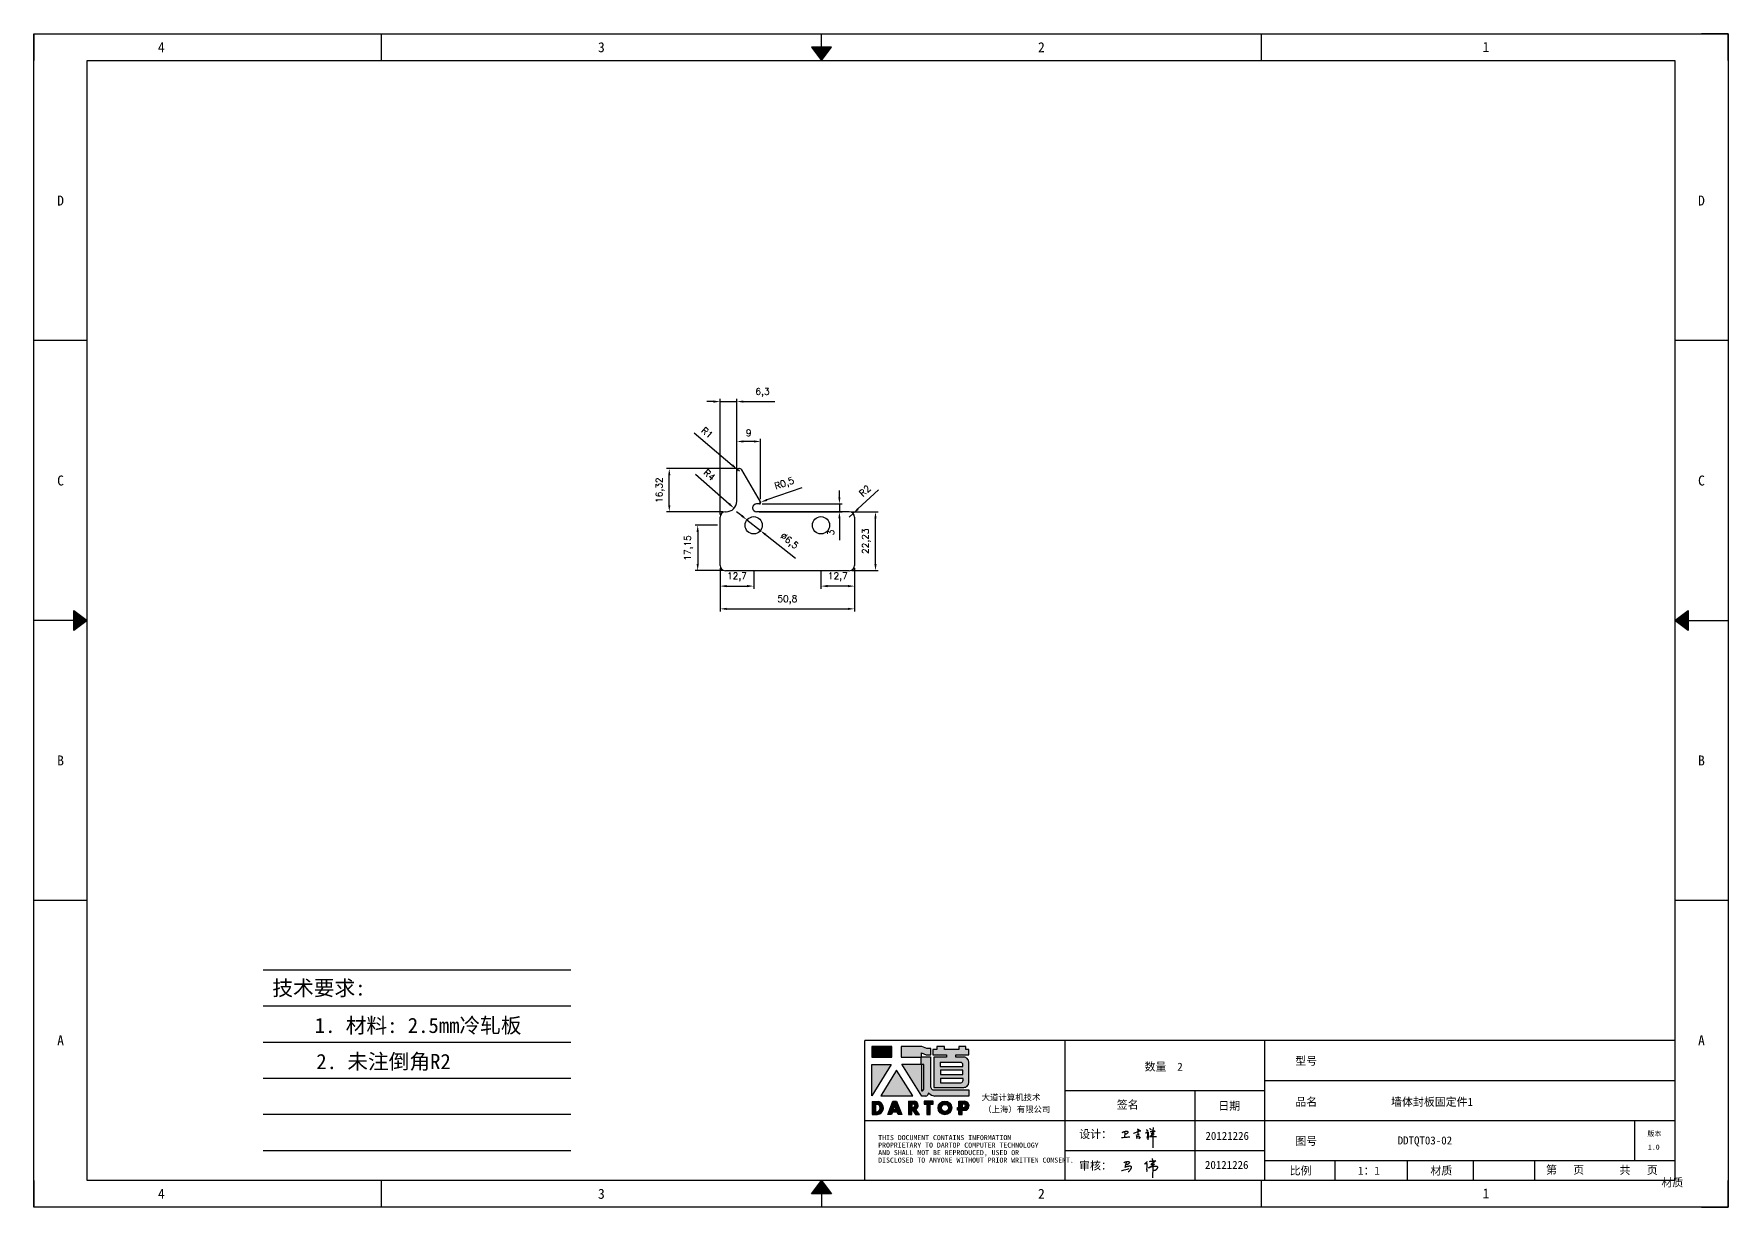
# Model space of a CAD drawing. Header units: millimetres. Extents: x 120943 to 145233, y 4425 to 40233.
# Drawn here: x 127580 to 128220, y 37625 to 38068 of the extents above; entities that cross this region are included whole.
import ezdxf
from ezdxf.enums import TextEntityAlignment as Align

# ---------------------------------------------------------------- set-up
doc = ezdxf.new("R2010")
doc.units = ezdxf.units.MM
doc.linetypes.add('DOT', pattern=[0.25, 0, -0.25])
doc.layers.add('4', color=7, linetype='Continuous')
doc.layers.add('print', color=30, linetype='Continuous')
doc.layers.add('dim', color=2, linetype='Continuous', lineweight=9)
doc.styles.add('Dartop', font='SIMFANG.TTF')
doc.styles.add('HZ', font='SimSun.ttf')
doc.styles.add('hzHT', font='SIMHEI.TTF')
doc.styles.get("Standard").update_dxf_attribs({"font": 'txt', "bigfont": 'gbcbig.shx'})
doc.dimstyles.new('0.5small', dxfattribs={"dimtxt": 2.5, "dimasz": 2.5, "dimexe": 1, "dimexo": 1, "dimgap": 2, "dimtad": 1, "dimtxsty": 'Standard', "dimcen": 2.5, "dimadec": 0, "dimazin": 0, "dimtfac": 1, "dimtmove": 0, "dimatfit": 3, "dimfxl": 1, "dimarcsym": 0})

# ---------------------------------------------------------------- blocks, each defined once
blk = doc.blocks.new('*U5')
at = {"color": 254, "linetype": 'Continuous', "extrusion": (0, 0, -1)}
for points in [[(-17, 0.333), (-16.812, 0.25), (-17, 0.5)], [(-17, 0.333), (-17.188, 0.25), (-16.812, 0.25)], [(-17, 0.333), (-17, 0.5), (-17.188, 0.25)]]:
    blk.add_solid(points, dxfattribs=at)
blk = doc.blocks.new('*U4')
at = {"color": 254, "linetype": 'Continuous', "extrusion": (0, 0, -1)}
for points in [[(-33.167, 11), (-33, 11), (-33.25, 11.188)], [(-33.167, 11), (-33.25, 11.188), (-33.25, 10.812)], [(-33.167, 11), (-33.25, 10.812), (-33, 11)]]:
    blk.add_solid(points, dxfattribs=at)
blk = doc.blocks.new('*U6')
at = {"color": 254, "linetype": 'Continuous'}
for points in [[(17, 21.667), (17.188, 21.75), (16.812, 21.75)], [(17, 21.667), (16.812, 21.75), (17, 21.5)], [(17, 21.667), (17, 21.5), (17.188, 21.75)]]:
    blk.add_solid(points, dxfattribs=at)
blk = doc.blocks.new('*U3')
at = {"color": 254, "linetype": 'Continuous', "extrusion": (0, 0, -1)}
for points in [[(-0.833, 11), (-0.75, 10.812), (-0.75, 11.188)], [(-0.833, 11), (-0.75, 11.188), (-1, 11)], [(-0.833, 11), (-1, 11), (-0.75, 10.812)]]:
    blk.add_solid(points, dxfattribs=at)
blk = doc.blocks.new('dadao')
for p, q in [((48, 19.2), (44.9, 10.4)), ((44.9, 10.4), (51.2, 10.4)), ((51.2, 10.4), (48, 19.2))]:
    blk.add_line(p, q)
for points in [[(41.8, 121.6), (41.8, 143.7), (-0.4, 143.7), (-0.4, 121.6), (41.8, 121.6)], [(104.8, 122), (104.8, 130.3), (114.1, 126.3), (124.2, 126.3), (124.2, 139.6), (115.9, 139.6), (105.1, 143.9), (61.5, 143.9)], [(61.7, 144), (61.7, 121.3), (103.9, 121.3)], [(113.4, 38.7), (105.1, 38.7), (63, 106.5), (103.9, 106.5), (103.9, 120.9), (103.9, 121.3)], [(109.7, 53.6), (109.7, 106.2), (104.3, 106.2), (104.3, 50.4), (106.6, 50.4)], [(144.6, 94.4), (144.6, 84.8), (192, 84.8), (192, 94.1), (144.9, 94.1)], [(120.2, 45), (119.5, 45), (119.5, 44.6)], [(0, 28), (0, 0), (11.8, 0)], [(0.1, 28), (14, 28)], [(7.1, 21.8), (7.1, 6.1), (12, 6.1)], [(7.1, 21.8), (11.4, 21.8)], [(76.8, 28.2), (76.8, 0), (84.1, 0), (84.1, 11.1), (91.6, -0.1), (100.3, -0.1), (91.7, 11.1)], [(76.8, 28.2), (90.6, 28.2)], [(84, 22.7), (84, 15.3), (87.2, 15.3)], [(84, 22.7), (87.3, 22.7)], [(183.7, 0), (183.7, 9.6), (180.6, 9.6), (180.6, 14.9), (183.8, 14.9), (183.8, 28.1), (196.1, 28.1), (196.5, 28.1)], [(183.7, 0), (190.9, 0), (190.9, 9.6), (198.8, 9.6)], [(194.9, 22.3), (190.8, 22.3), (190.8, 15), (194.4, 15)]]:
    blk.add_lwpolyline(points)
blk.add_lwpolyline([(137.1, 144.2), (137.1, 137.9), (128.3, 137.9), (128.3, 126.5), (157.3, 126.5), (157.3, 121.5), (130.3, 121.5), (130.3, 57.5), (194.4, 57.5, 0.414214), (204.4, 67.5), (204.4, 111.3, 0.414214), (194.4, 121.3), (177.5, 121.3), (177.5, 126.3), (204.7, 126.3), (204.7, 137.7), (198.2, 137.7), (198.2, 143.9), (183.3, 143.9), (183.3, 138), (153, 138), (153, 144.2), (137.1, 144.2)], format="xyb", close=True)
for points in [[(104.8, 122), (123.4, 122), (123.4, 60, 0.414214), (131.4, 52), (204.8, 52), (204.8, 39.1), (131.7, 39.1)], [(144.3, 110.8), (144.3, 101.8), (192.3, 101.8), (192.3, 105.5, 0.414214), (187.3, 110.5), (144.3, 110.5)], [(144.6, 77), (144.6, 67.5), (187.6, 67.5, 0.414214), (192.6, 72.5), (192.6, 76.4), (144.6, 76.4)]]:
    blk.add_lwpolyline(points, format="xyb")
for points in [[(-0.3, 106.2), (40.4, 106.2), (-0.3, 39.7), (-0.3, 106.2)], [(51.7, 94.1), (18.4, 39.3), (86.2, 39.3)], [(43.8, 28.2), (51.8, 28.2), (62.6, -0.1), (55, -0.1), (53.2, 5), (42.9, 5), (41.1, 0), (33.6, 0)], [(110, 28.1), (110, 21.9), (116, 21.9), (116, -0.1), (123.2, -0.1), (123.2, 22), (129.2, 22), (129.2, 28.1), (110, 28.1)]]:
    blk.add_lwpolyline(points, close=True)
for radius in [14.5, 7.44]:
    blk.add_circle((154.2, 14.2), radius)
for centre, radius, start, end in [((99.2, 60.7), 12.6, 305.6399, 325.969), ((111.6, 46.7), 8.19, 282.9811, 347.6627), ((136, 61.7), 22.9, 226.7358, 259.3209), ((8.5, 13.9), 8.49, 294.2143, 69.7177), ((9.6, 14.2), 14.4, 278.6604, 72.3203), ((86.4, 19), 3.8, 282.527, 76.7196), ((88.6, 19.4), 8.95, 290.6073, 77.2124), ((193.7, 18.7), 3.8, 280.9891, 72.5513), ((195.7, 18.6), 9.51, 288.8959, 85.2442)]:
    blk.add_arc(centre, radius, start, end)
blk = doc.blocks.new('h')
for p, q in [((20768.1, -2360.9), (20773, -2359.1)), ((20769.5, -2366.9), (20769.8, -2370.6)), ((20769.8, -2370.6), (20770.9, -2378)), ((20770.9, -2378), (20771.5, -2370.6)), ((20772.4, -2369.3), (20774.9, -2367.8)), ((20773, -2359.1), (20784.1, -2355.2)), ((20773.3, -2331.8), (20775.3, -2338.7)), ((20789.1, -2340.9), (20773.5, -2331.9)), ((20775.3, -2338.7), (20775.6, -2351.2)), ((20775.6, -2351.2), (20775.5, -2357.3)), ((20782.2, -2369.2), (20780, -2377.1)), ((20780, -2377.1), (20788.3, -2371.3)), ((20780.1, -2366.4), (20780.8, -2366.4)), ((20781.9, -2367.4), (20782.2, -2369.2)), ((20845.7, -2343.5), (20848.4, -2353)), ((20848.9, -2370.3), (20847.9, -2424)), ((20848.4, -2353), (20848.9, -2370.3))]:
    blk.add_line(p, q)
for points in [[(20696.6, -2372.4, 0.002073), (20710.6, -2371.9, 0.016137), (20719.6, -2371.3, 0.008314), (20736.9, -2369.3)], [(20699.1, -2348.2, -0.029745), (20704.6, -2345.4, -0.046842), (20708.4, -2344.2, -0.00919), (20714.3, -2343, -0.018517), (20717.2, -2342.5, -0.037841), (20720.3, -2342.4, -0.039541), (20723.2, -2342.8, -0.149785), (20726, -2344.3, -0.204935), (20726.9, -2346.6, -0.074872), (20726.5, -2348.3, -0.061615), (20725.6, -2350.3, -0.034204), (20723.8, -2352.6, -0.045776), (20722.3, -2354.1, -0.054985), (20720.4, -2355.3, -0.036348), (20717.3, -2356.5, -0.067752), (20715.7, -2356.8, -0.043553), (20713.2, -2356.7)], [(20755, -2351.9, -0.024077), (20759.9, -2350.1, -0.013147), (20768.7, -2346.5, -0.00522), (20775.4, -2344.1, -0.018517), (20777.3, -2343.4, -0.008274), (20786.3, -2341, -0.039541), (20788.3, -2340.8, -0.079216), (20789.4, -2341, -0.204935)], [(20813.5, -2350.1, 0.007348), (20815.9, -2348.7, 0.008421), (20818, -2347.3, 0.009459), (20819.7, -2346.2, -0.016325), (20820.7, -2345.5, -0.173771), (20821.8, -2345.3, -0.085159), (20823.9, -2346, -0.125883), (20826, -2347.9, -0.160659), (20826.6, -2350.1, -0.010447), (20826.5, -2352.3, -0.008247), (20826.2, -2355.1, -0.002698), (20825.3, -2374, 0.001562), (20823.9, -2383.7, 0.016137)], [(20816.8, -2335, -0.053561), (20819.6, -2336.1, -0.075272), (20821.3, -2337.3, -0.005295), (20822.5, -2338.5, -0.009337), (20823.1, -2339.1, -0.026146), (20823.7, -2339.8, -0.016644), (20824.5, -2340.9)], [(20832.1, -2329.2, -0.053561), (20834.9, -2330.3, -0.075272), (20836.7, -2331.5, -0.005295), (20837.8, -2332.6, -0.009337), (20838.5, -2333.3, -0.026146), (20839, -2334, -0.016644), (20839.8, -2335.1)], [(20836, -2343.7, -0.02797), (20842.1, -2342.6, -0.048868), (20845.6, -2342.2, -0.00919), (20851.1, -2341.4, -0.018517), (20853.9, -2341.1, -0.037841), (20856.7, -2341.2, -0.039541), (20859.4, -2341.6, -0.018282), (20840.6, -2354.7, -0.000937)], [(20847.6, -2340.2, 0.021784), (20849.6, -2335.9, 0.028296), (20850.8, -2332.4, 0.008136), (20851.9, -2328.2, 0.028913), (20852.2, -2327, 0.08193), (20852.1, -2325.9, 0.075058), (20851.7, -2324.7, 0.275043)]]:
    blk.add_lwpolyline(points, format="xyb")
for points in [[(20711.3, -2343.5), (20711.3, -2343.5), (20711.5, -2355.8), (20710.7, -2368), (20710.6, -2371.9)], [(20821.5, -2350.6), (20822.4, -2359.2), (20822.2, -2364.9), (20821.7, -2369), (20821.3, -2376.3), (20823.6, -2368.5), (20827.2, -2366.3), (20829.5, -2366.3)], [(20840.6, -2354.7), (20850, -2354.7), (20855, -2354.3), (20845.9, -2361.1), (20840.5, -2364), (20833, -2367.5), (20863.2, -2367.4), (20865.9, -2367.3)]]:
    blk.add_lwpolyline(points)
for centre, radius, start, end in [((20773.7, -2371.2), 2.3, 121.9907, 163.60158), ((20787.5, -2406), 40.3, 100.61827, 108.24823), ((20780.8, -2367.6), 1.15, 9.4675, 90)]:
    blk.add_arc(centre, radius, start, end)
blk = doc.blocks.new('*D82')
at = {"layer": 'Defpoints', "color": 0}
for p in [(127839.21, 37867.29), (127890.01, 37867.29), (127890.01, 37850.86)]:
    blk.add_point(p, dxfattribs=at)
at = {"layer": 'dim', "color": 0, "lineweight": -2}
for p, q in [((127839.21, 37866.29), (127839.21, 37849.86)), ((127890.01, 37866.29), (127890.01, 37849.86)), ((127841.71, 37850.86), (127887.51, 37850.86))]:
    blk.add_line(p, q, dxfattribs=at)
at = {"layer": 'dim', "color": 0}
for points in [[(127841.71, 37851.27), (127841.71, 37850.44), (127839.21, 37850.86)], [(127887.51, 37851.27), (127887.51, 37850.44), (127890.01, 37850.86)]]:
    blk.add_solid(points, dxfattribs=at)
at = {"layer": 'dim', "color": 0, "insert": (127864.61, 37854.32), "char_height": 2.5, "attachment_point": 5}
blk.add_mtext('50,8', dxfattribs=at)
blk = doc.blocks.new('*D83')
at = {"layer": 'Defpoints', "color": 0}
for p in [(127888.01, 37887.52), (127897.9, 37887.52), (127888.01, 37865.29)]:
    blk.add_point(p, dxfattribs=at)
at = {"layer": 'dim', "color": 0, "lineweight": -2}
for p, q in [((127889.01, 37887.52), (127898.9, 37887.52)), ((127897.9, 37867.79), (127897.9, 37885.02)), ((127889.01, 37865.29), (127898.9, 37865.29))]:
    blk.add_line(p, q, dxfattribs=at)
at = {"layer": 'dim', "color": 0}
for points in [[(127897.49, 37885.02), (127898.32, 37885.02), (127897.9, 37887.52)], [(127897.49, 37867.79), (127898.32, 37867.79), (127897.9, 37865.29)]]:
    blk.add_solid(points, dxfattribs=at)
at = {"layer": 'dim', "color": 0, "insert": (127894.45, 37876.4), "char_height": 2.5, "attachment_point": 5, "rotation": 90}
blk.add_mtext('22,23', dxfattribs=at)
blk = doc.blocks.new('*D44')
at = {"layer": 'Defpoints', "color": 0}
for p in [(127889.47, 37886.88), (127888.01, 37885.52)]:
    blk.add_point(p, dxfattribs=at)
at = {"layer": 'dim', "color": 0, "lineweight": -2}
for p, q in [((127899.09, 37895.87), (127891.29, 37888.59)), ((127888.01, 37885.52), (127889.47, 37886.88))]:
    blk.add_line(p, q, dxfattribs=at)
at = {"layer": 'dim', "color": 0}
blk.add_solid([(127891.01, 37888.89), (127891.58, 37888.28), (127889.47, 37886.88)], dxfattribs=at)
at = {"layer": 'dim', "color": 0, "insert": (127893.88, 37895.46), "char_height": 2.5, "attachment_point": 5, "rotation": 43.07054}
blk.add_mtext('R2', dxfattribs=at)
blk = doc.blocks.new('*D45')
at = {"layer": 'Defpoints', "color": 0}
for p in [(127841.51, 37891.52), (127844.5, 37888.86)]:
    blk.add_point(p, dxfattribs=at)
at = {"layer": 'dim', "color": 0, "lineweight": -2}
blk.add_line((127829.96, 37901.73), (127842.63, 37890.52), dxfattribs=at)
at = {"layer": 'dim', "color": 0}
blk.add_solid([(127842.91, 37890.83), (127842.35, 37890.21), (127844.5, 37888.86)], dxfattribs=at)
at = {"layer": 'dim', "color": 0, "insert": (127835.17, 37901.46), "char_height": 2.5, "attachment_point": 5, "rotation": 318.48873}
blk.add_mtext('R4', dxfattribs=at)
blk = doc.blocks.new('*D46')
at = {"layer": 'Defpoints', "color": 0}
for p in [(127845.74, 37903.52), (127846.51, 37902.87)]:
    blk.add_point(p, dxfattribs=at)
at = {"layer": 'dim', "color": 0, "lineweight": -2}
for p, q in [((127829.41, 37917.32), (127843.83, 37905.13)), ((127846.51, 37902.87), (127845.74, 37903.52))]:
    blk.add_line(p, q, dxfattribs=at)
at = {"layer": 'dim', "color": 0}
blk.add_solid([(127844.1, 37905.45), (127843.56, 37904.81), (127845.74, 37903.52)], dxfattribs=at)
at = {"layer": 'dim', "color": 0, "insert": (127834.31, 37917.44), "char_height": 2.5, "attachment_point": 5, "rotation": 319.78793}
blk.add_mtext('R1', dxfattribs=at)
blk = doc.blocks.new('*D84')
at = {"layer": 'Defpoints', "color": 0}
for p in [(127854.08, 37891.01), (127854.55, 37891.18)]:
    blk.add_point(p, dxfattribs=at)
at = {"layer": 'dim', "color": 0, "lineweight": -2}
for p, q in [((127870.13, 37896.6), (127856.91, 37892)), ((127854.08, 37891.01), (127854.55, 37891.18))]:
    blk.add_line(p, q, dxfattribs=at)
at = {"layer": 'dim', "color": 0}
blk.add_solid([(127856.77, 37892.39), (127857.05, 37891.6), (127854.55, 37891.18)], dxfattribs=at)
at = {"layer": 'dim', "color": 0, "insert": (127863.56, 37897.98), "char_height": 2.5, "attachment_point": 5, "rotation": 19.21054}
blk.add_mtext('R0,5', dxfattribs=at)
blk = doc.blocks.new('*D85')
at = {"layer": 'Defpoints', "color": 0}
for p in [(127820.02, 37903.84), (127846.24, 37903.84), (127841.21, 37887.52)]:
    blk.add_point(p, dxfattribs=at)
at = {"layer": 'dim', "color": 0, "lineweight": -2}
for p, q in [((127845.24, 37903.84), (127819.02, 37903.84)), ((127820.02, 37890.02), (127820.02, 37901.34)), ((127840.21, 37887.52), (127819.02, 37887.52))]:
    blk.add_line(p, q, dxfattribs=at)
at = {"layer": 'dim', "color": 0}
for points in [[(127819.61, 37901.34), (127820.44, 37901.34), (127820.02, 37903.84)], [(127819.61, 37890.02), (127820.44, 37890.02), (127820.02, 37887.52)]]:
    blk.add_solid(points, dxfattribs=at)
at = {"layer": 'dim', "color": 0, "insert": (127816.56, 37895.68), "char_height": 2.5, "attachment_point": 5, "rotation": 90}
blk.add_mtext('16,32', dxfattribs=at)
blk = doc.blocks.new('*D86')
at = {"layer": 'Defpoints', "color": 0}
for p in [(127845.51, 37914.08), (127845.51, 37902.87), (127854.51, 37891.27)]:
    blk.add_point(p, dxfattribs=at)
at = {"layer": 'dim', "color": 0, "lineweight": -2}
for p, q in [((127845.51, 37903.87), (127845.51, 37915.08)), ((127852.01, 37914.08), (127848.01, 37914.08)), ((127854.51, 37892.27), (127854.51, 37915.08))]:
    blk.add_line(p, q, dxfattribs=at)
at = {"layer": 'dim', "color": 0}
for points in [[(127848.01, 37914.5), (127848.01, 37913.67), (127845.51, 37914.08)], [(127852.01, 37914.5), (127852.01, 37913.67), (127854.51, 37914.08)]]:
    blk.add_solid(points, dxfattribs=at)
at = {"layer": 'dim', "color": 0, "insert": (127850.01, 37917.33), "char_height": 2.5, "attachment_point": 5}
blk.add_mtext('9', dxfattribs=at)
blk = doc.blocks.new('*D87')
at = {"layer": 'Defpoints', "color": 0}
for p in [(127853.01, 37887.52), (127854.08, 37890.51), (127884.28, 37887.52)]:
    blk.add_point(p, dxfattribs=at)
at = {"layer": 'dim', "color": 0, "lineweight": -2}
for p, q in [((127884.28, 37893.01), (127884.28, 37895.51)), ((127854.01, 37887.52), (127885.28, 37887.52)), ((127855.08, 37890.51), (127885.28, 37890.51)), ((127884.28, 37890.51), (127884.28, 37887.52)), ((127884.28, 37885.02), (127884.28, 37876.85))]:
    blk.add_line(p, q, dxfattribs=at)
at = {"layer": 'dim', "color": 0}
for points in [[(127883.87, 37893.01), (127884.7, 37893.01), (127884.28, 37890.51)], [(127883.87, 37885.02), (127884.7, 37885.02), (127884.28, 37887.52)]]:
    blk.add_solid(points, dxfattribs=at)
at = {"layer": 'dim', "color": 0, "insert": (127881.03, 37879.68), "char_height": 2.5, "attachment_point": 5, "rotation": 90}
blk.add_mtext('3', dxfattribs=at)
blk = doc.blocks.new('*D88')
at = {"layer": 'Defpoints', "color": 0}
for p in [(127839.21, 37867.29), (127851.91, 37866.49), (127851.91, 37859.46)]:
    blk.add_point(p, dxfattribs=at)
at = {"layer": 'dim', "color": 0, "lineweight": -2}
for p, q in [((127839.21, 37866.29), (127839.21, 37858.46)), ((127851.91, 37865.49), (127851.91, 37858.46)), ((127841.71, 37859.46), (127849.41, 37859.46))]:
    blk.add_line(p, q, dxfattribs=at)
at = {"layer": 'dim', "color": 0}
for points in [[(127841.71, 37859.88), (127841.71, 37859.04), (127839.21, 37859.46)], [(127849.41, 37859.88), (127849.41, 37859.04), (127851.91, 37859.46)]]:
    blk.add_solid(points, dxfattribs=at)
at = {"layer": 'dim', "color": 0, "insert": (127845.56, 37862.92), "char_height": 2.5, "attachment_point": 5}
blk.add_mtext('12,7', dxfattribs=at)
blk = doc.blocks.new('*D47')
at = {"layer": 'Defpoints', "color": 0}
for p in [(127890.01, 37867.29), (127877.31, 37866.49), (127877.31, 37859.46)]:
    blk.add_point(p, dxfattribs=at)
at = {"layer": 'dim', "color": 0, "lineweight": -2}
for p, q in [((127877.31, 37865.49), (127877.31, 37858.46)), ((127890.01, 37866.29), (127890.01, 37858.46)), ((127887.51, 37859.46), (127879.81, 37859.46))]:
    blk.add_line(p, q, dxfattribs=at)
at = {"layer": 'dim', "color": 0}
for points in [[(127879.81, 37859.88), (127879.81, 37859.04), (127877.31, 37859.46)], [(127887.51, 37859.88), (127887.51, 37859.04), (127890.01, 37859.46)]]:
    blk.add_solid(points, dxfattribs=at)
at = {"layer": 'dim', "color": 0, "insert": (127883.66, 37862.92), "char_height": 2.5, "attachment_point": 5}
blk.add_mtext('12,7', dxfattribs=at)
blk = doc.blocks.new('*D89')
at = {"layer": 'Defpoints', "color": 0}
for p in [(127839.21, 37882.44), (127830.75, 37865.29), (127841.21, 37865.29)]:
    blk.add_point(p, dxfattribs=at)
at = {"layer": 'dim', "color": 0, "lineweight": -2}
for p, q in [((127838.21, 37882.44), (127829.75, 37882.44)), ((127830.75, 37879.94), (127830.75, 37867.79)), ((127840.21, 37865.29), (127829.75, 37865.29))]:
    blk.add_line(p, q, dxfattribs=at)
at = {"layer": 'dim', "color": 0}
for points in [[(127830.34, 37879.94), (127831.17, 37879.94), (127830.75, 37882.44)], [(127830.34, 37867.79), (127831.17, 37867.79), (127830.75, 37865.29)]]:
    blk.add_solid(points, dxfattribs=at)
at = {"layer": 'dim', "color": 0, "insert": (127827.3, 37873.86), "char_height": 2.5, "attachment_point": 5, "rotation": 90}
blk.add_mtext('17,15', dxfattribs=at)
blk = doc.blocks.new('*D90')
at = {"layer": 'Defpoints', "color": 0}
for p in [(127849.36, 37884.46), (127854.45, 37880.42)]:
    blk.add_point(p, dxfattribs=at)
at = {"layer": 'dim', "color": 0, "lineweight": -2}
for p, q in [((127847.4, 37886.01), (127845.44, 37887.56)), ((127849.36, 37884.46), (127854.45, 37880.42)), ((127867.71, 37869.9), (127856.41, 37878.86))]:
    blk.add_line(p, q, dxfattribs=at)
at = {"layer": 'dim', "color": 0}
for points in [[(127847.66, 37886.34), (127847.14, 37885.68), (127849.36, 37884.46)], [(127856.67, 37879.19), (127856.15, 37878.54), (127854.45, 37880.42)]]:
    blk.add_solid(points, dxfattribs=at)
at = {"layer": 'dim', "color": 0, "insert": (127865.19, 37876.32), "char_height": 2.5, "attachment_point": 5, "rotation": 321.58163}
blk.add_mtext('∅6,5', dxfattribs=at)
blk = doc.blocks.new('*D100')
at = {"layer": 'Defpoints', "color": 0}
for p in [(127845.51, 37929.16), (127845.51, 37891.52), (127839.21, 37885.52)]:
    blk.add_point(p, dxfattribs=at)
at = {"layer": 'dim', "color": 0, "lineweight": -2}
for p, q in [((127836.71, 37929.16), (127834.21, 37929.16)), ((127839.21, 37886.52), (127839.21, 37930.16)), ((127839.21, 37929.16), (127845.51, 37929.16)), ((127845.51, 37892.52), (127845.51, 37930.16)), ((127848.01, 37929.16), (127859.92, 37929.16))]:
    blk.add_line(p, q, dxfattribs=at)
at = {"layer": 'dim', "color": 0}
for points in [[(127836.71, 37929.57), (127836.71, 37928.74), (127839.21, 37929.16)], [(127848.01, 37929.57), (127848.01, 37928.74), (127845.51, 37929.16)]]:
    blk.add_solid(points, dxfattribs=at)
at = {"layer": 'dim', "color": 0, "insert": (127855.22, 37932.62), "char_height": 2.5, "attachment_point": 5}
blk.add_mtext('6,3', dxfattribs=at)

msp = doc.modelspace()

# ---------------------------------------------------------------- hatches: boundary and pattern name
for points in [[(127904.074, 37685.491), (127896.54, 37685.491), (127896.54, 37681.555), (127904.074, 37681.555)], [(127903.832, 37678.801), (127896.561, 37678.801), (127896.561, 37666.929)], [(127905.847, 37676.646), (127899.903, 37666.85), (127912.006, 37666.85)], [(127919.691, 37664.846), (127916.252, 37664.846), (127916.252, 37663.755), (127917.325, 37663.755), (127917.325, 37659.822), (127918.61, 37659.822), (127918.61, 37663.757), (127919.691, 37663.757)]]:
    msp.add_hatch(color=0).paths.add_polyline_path(points)
h = msp.add_hatch(color=0)
h.paths.add_polyline_path([(127915.333, 37683.099), (127916.995, 37682.38), (127918.793, 37682.38), (127918.793, 37684.76), (127917.31, 37684.76), (127915.378, 37685.523), (127907.634, 37685.523), (127907.634, 37681.499), (127915.168, 37681.499), (127915.168, 37681.418), (127915.168, 37678.846), (127907.862, 37678.846), (127915.377, 37666.752), (127916.865, 37666.752, 0.2793748), (127917.952, 37667.808), (127917.952, 37667.864), (127918.083, 37667.864, 0.1431454), (127920.131, 37666.821), (127933.19, 37666.821), (127933.19, 37669.115), (127920.076, 37669.115, -0.4142136), (127918.647, 37670.543), (127918.647, 37681.626), (127915.333, 37681.626)])
h.paths.add_polyline_path([(127915.244, 37678.794), (127916.202, 37678.794), (127916.202, 37669.408, -0.0889357), (127915.647, 37668.837), (127915.241, 37668.837)], flags=16)
h = msp.add_hatch(color=0)
h.paths.add_polyline_path([(127933.167, 37684.427), (127932.006, 37684.427), (127932.006, 37685.532), (127929.35, 37685.532), (127929.35, 37684.482), (127923.928, 37684.482), (127923.928, 37685.587), (127921.088, 37685.587), (127921.088, 37684.461), (127919.519, 37684.461), (127919.519, 37682.424), (127924.697, 37682.424), (127924.697, 37681.523), (127919.872, 37681.523), (127919.872, 37670.113), (127931.327, 37670.113, 0.4142136), (127933.112, 37671.898), (127933.112, 37679.712, 0.4142136), (127931.327, 37681.497), (127928.299, 37681.497), (127928.299, 37682.382), (127933.167, 37682.382)])
h.paths.add_polyline_path([(127930.062, 37679.563, -0.4142136), (127930.954, 37678.67), (127930.954, 37678.016), (127922.379, 37678.016), (127922.379, 37679.563)], flags=16)
h.paths.add_polyline_path([(127930.899, 37676.634), (127930.899, 37674.976), (127922.434, 37674.976), (127922.434, 37676.634)], flags=16)
h.paths.add_polyline_path([(127931.01, 37673.484), (127931.01, 37672.774, -0.4142136), (127930.117, 37671.881), (127922.434, 37671.881), (127922.434, 37673.484)], flags=16)
h = msp.add_hatch(color=0)
h.paths.add_polyline_path([(127899.109, 37664.828), (127896.614, 37664.828), (127896.614, 37659.837), (127898.715, 37659.837, 0.7930159)])
h.paths.add_polyline_path([(127898.752, 37660.93), (127897.88, 37660.93), (127897.88, 37663.735), (127898.656, 37663.735, -0.6713609)], flags=16)
h = msp.add_hatch(color=0)
h.paths.add_polyline_path([(127905.866, 37664.869), (127904.442, 37664.869), (127902.612, 37659.832), (127903.96, 37659.832), (127904.277, 37660.725), (127906.104, 37660.725), (127906.428, 37659.821), (127907.788, 37659.821)])
h.paths.add_polyline_path([(127905.755, 37661.687), (127904.623, 37661.687), (127905.179, 37663.27)], flags=16)
h = msp.add_hatch(color=0)
h.paths.add_polyline_path([(127912.785, 37664.865), (127910.332, 37664.865), (127910.332, 37659.829), (127911.629, 37659.829), (127911.629, 37661.826), (127912.961, 37659.811), (127914.528, 37659.811), (127912.994, 37661.813, 0.7440549)])
h.paths.add_polyline_path([(127911.617, 37662.571), (127911.617, 37663.894), (127912.196, 37663.894, -0.796809), (127912.188, 37662.571)], flags=16)
h = msp.add_hatch(color=0)
h.paths.add_polyline_path([(127921.561, 37662.365, 1), (127926.733, 37662.365, 1)])
h.paths.add_polyline_path([(127925.475, 37662.365, -1), (127922.818, 37662.365, -1)], flags=16)
h = msp.add_hatch(color=0)
h.paths.add_polyline_path([(127931.693, 37664.853), (127931.619, 37664.853), (127929.432, 37664.853), (127929.432, 37662.503), (127928.851, 37662.503), (127928.851, 37661.549), (127929.422, 37661.549), (127929.422, 37659.838), (127930.699, 37659.838), (127930.699, 37661.556), (127932.102, 37661.556, 0.8123038)])
h.paths.add_polyline_path([(127930.68, 37662.51), (127930.68, 37663.824), (127931.407, 37663.824, -0.7782134), (127931.333, 37662.51)], flags=16)

# ---------------------------------------------------------------- linework, layer by layer
at = {"color": 0, "linetype": 'DOT'}
for p, q in [((127580.05, 38068.048), (128209.843, 38068.048)), ((127580.05, 37634.952), (127580.05, 38057.976)), ((128219.915, 38057.976), (128219.915, 37634.952)), ((128209.843, 37624.88), (127580.05, 37624.88))]:
    msp.add_line(p, q, dxfattribs=at)
at = {"color": 0}
for p, q in [((127580.05, 38068.048), (127580.05, 38057.976)), ((127711.278, 38057.976), (127711.278, 38068.048)), ((127877.467, 38063.012), (127877.467, 38068.048)), ((128043.655, 38057.976), (128043.655, 38068.048)), ((128219.915, 38068.048), (128209.843, 38068.048)), ((128219.915, 38057.976), (128219.915, 38068.048)), ((127600.194, 37634.952), (127600.194, 38057.976)), ((127600.194, 38057.976), (128199.771, 38057.976)), ((128199.771, 38057.976), (128199.771, 37634.952)), ((127600.194, 37952.22), (127580.05, 37952.22)), ((128219.915, 37952.22), (128199.771, 37952.22)), ((127595.158, 37846.464), (127580.05, 37846.464)), ((128204.807, 37846.464), (128219.915, 37846.464)), ((127600.194, 37740.708), (127580.05, 37740.708)), ((128219.915, 37740.708), (128199.771, 37740.708)), ((128199.771, 37687.83), (127893.834, 37687.83)), ((127893.834, 37634.952), (127893.834, 37687.83)), ((127969.374, 37687.83), (127969.374, 37634.952)), ((128044.914, 37634.952), (128044.914, 37687.83)), ((127969.374, 37668.945), (128044.914, 37668.945)), ((128018.475, 37668.945), (128018.475, 37634.952)), ((128044.914, 37672.722), (128199.771, 37672.722)), ((127893.834, 37657.614), (127969.374, 37657.614)), ((127969.374, 37657.614), (128199.771, 37657.614)), ((128184.663, 37642.506), (128184.663, 37657.614)), ((127969.374, 37646.283), (128044.914, 37646.283)), ((128044.914, 37642.506), (128199.771, 37642.506)), ((128071.491, 37634.952), (128071.491, 37642.506)), ((128098.88, 37634.952), (128098.88, 37642.506)), ((128123.779, 37634.952), (128123.779, 37642.506)), ((128146.893, 37634.952), (128146.893, 37642.506)), ((127580.05, 37634.952), (127580.05, 37624.88)), ((128199.771, 37634.952), (127600.194, 37634.952)), ((127711.278, 37624.88), (127711.278, 37634.952)), ((128043.655, 37624.88), (128043.655, 37634.952)), ((128219.915, 37624.88), (128219.915, 37634.952)), ((127877.467, 37629.916), (127877.467, 37624.88)), ((128209.843, 37624.88), (128219.915, 37624.88))]:
    msp.add_line(p, q, dxfattribs=at)
for p, q in [((127845.507, 37891.516), (127845.507, 37902.873)), ((127854.508, 37891.266), (127847.367, 37903.383)), ((127841.207, 37887.516), (127841.507, 37887.516)), ((127854.079, 37890.511), (127853.007, 37890.516)), ((127888.007, 37887.516), (127853.007, 37887.516)), ((127839.207, 37867.286), (127839.207, 37885.516)), ((127890.007, 37885.516), (127890.007, 37867.286)), ((127888.007, 37865.286), (127841.207, 37865.286)), ((128001.815, 37640.118), (128001.073, 37639.717)), ((128002.349, 37640.404), (128001.815, 37640.118)), ((128001.846, 37641.004), (128002.789, 37641.004)), ((128003.293, 37641.05), (128002.349, 37640.404)), ((128002.383, 37643.244), (128002.6, 37641.434)), ((128002.635, 37640.097), (128002.555, 37635.938)), ((128002.6, 37641.434), (128002.635, 37640.097)), ((128002.789, 37641.004), (128003.293, 37641.05))]:
    msp.add_line(p, q)
for points in [[(127877.467, 38057.976), (127881.244, 38063.012), (127873.69, 38063.012), (127877.467, 38057.976)], [(127600.194, 37846.464), (127595.158, 37842.687), (127595.158, 37850.241), (127600.194, 37846.464)], [(128199.771, 37846.464), (128204.807, 37850.241), (128204.807, 37842.687), (128199.771, 37846.464)], [(127877.467, 37634.952), (127881.244, 37629.916), (127873.69, 37629.916), (127877.467, 37634.952)]]:
    msp.add_lwpolyline(points, close=True, dxfattribs=at)
for points in [[(127991.639, 37641.658, -0.029745), (127992.071, 37641.874, -0.0468422), (127992.364, 37641.968, -0.0091902), (127992.82, 37642.06, -0.0185172), (127993.049, 37642.093, -0.0378406), (127993.285, 37642.101, -0.0395413), (127993.509, 37642.073, -0.1497852), (127993.728, 37641.953, -0.2049352), (127993.795, 37641.78, -0.0748717), (127993.77, 37641.643, -0.0616146), (127993.695, 37641.492, -0.0342039), (127993.56, 37641.313, -0.0457759), (127993.439, 37641.198, -0.054985), (127993.293, 37641.106, -0.0363479), (127993.051, 37641.009, -0.0677521), (127992.929, 37640.988, -0.0435534), (127992.738, 37640.998)], [(128001.073, 37639.717, -0.029745), (128001.746, 37640.054, -0.0468422), (128002.203, 37640.201, -0.0091902), (128002.914, 37640.345, -0.0185172), (128003.271, 37640.396, -0.0378406), (128003.639, 37640.408, -0.0395413), (128003.989, 37640.365, -0.1497852), (128004.331, 37640.178, -0.2049352), (128004.436, 37639.907, -0.0748717), (128004.396, 37639.694, -0.0616146), (128004.28, 37639.458, -0.0342039), (128004.069, 37639.18, -0.0457759), (128003.88, 37638.999, -0.054985), (128003.652, 37638.856, -0.0363479), (128003.274, 37638.705, -0.0677521), (128003.085, 37638.673, -0.0435534), (128002.787, 37638.688)], [(128001.382, 37642.118, -0.0279703), (128001.993, 37642.231, -0.0488679), (128002.346, 37642.268, -0.0091902), (128002.902, 37642.351, -0.0185172), (128003.18, 37642.376, -0.0378406), (128003.466, 37642.37, -0.0395413), (128003.734, 37642.323, -0.0182819), (128001.846, 37641.004, -0.0009369)]]:
    msp.add_lwpolyline(points, format="xyb")
msp.add_lwpolyline([(127992.591, 37642.016), (127992.591, 37642.016), (127992.447, 37641.131), (127992.209, 37640.299), (127992.054, 37639.788)])
for centre in [(127851.907, 37882.436), (127877.307, 37882.436)]:
    msp.add_circle(centre, 3.25)
for centre, radius, start, end in [((127846.507, 37902.873), 1, 30.699723, 180), ((127841.207, 37885.516), 2, 90, 180), ((127841.507, 37891.516), 4, 270, 0), ((127853.007, 37889.016), 1.5, 90, 270), ((127854.079, 37891.011), 0.5, 270, 30.699723), ((127888.007, 37885.516), 2, 0, 90), ((127841.207, 37867.286), 2, 180, 270), ((127888.007, 37867.286), 2, 270, 0), ((127990.535, 37640.252), 1.596, 281.076982, 291.212632), ((127955.434, 37782.728), 148.319, 283.91895, 284.971512), ((127994.493, 37635.566), 4.876, 113.202449, 120.017497), ((127993.349, 37638.236), 1.971, 102.47486, 113.202449), ((127996.205, 37625.325), 15.195, 100.36867, 102.47486), ((127993.031, 37639.505), 1.257, 283.816254, 294.030509), ((127994.145, 37636.588), 3.745, 96.125337, 100.36867), ((127993.3, 37638.883), 0.58, 294.836428, 309.901134), ((127985.567, 37646.017), 11.096, 316.919563, 320.58866), ((127993.945, 37638.447), 1.875, 87.457037, 96.125337), ((127993.952, 37638.604), 1.717, 78.399567, 87.457037), ((127991.855, 37640.627), 2.821, 324.094808, 331.378357), ((127994.195, 37639.786), 0.511, 44.324655, 78.399567), ((127994.045, 37639.519), 0.377, 319.573073, 337.48549), ((127993.007, 37640.349), 1.694, 324.910666, 333.348429), ((127993.831, 37640.041), 0.825, 326.76781, 340.871018), ((127994.357, 37639.945), 0.284, 357.998393, 44.324655), ((127994.08, 37639.955), 0.561, 340.871018, 357.998393), ((127995.851, 37647.649), 7.458, 299.265464, 300.9495), ((128012.746, 37585.137), 57.583, 102.46592, 103.2053), ((127973.505, 37668.972), 38.128, 313.366132, 315.296084), ((128120.746, 37620.738), 121.7, 171.410173, 171.768083), ((128000.322, 37641.119), 0.244, 52.375745, 91.291159), ((127785.874, 37648.036), 214.732, 357.565664, 358.057278), ((128000.238, 37641.157), 0.279, 357.196828, 33.705179), ((127993.949, 37641.569), 6.583, 352.912546, 354.802684), ((127996.419, 37641.344), 4.103, 354.802684, 357.196828)]:
    msp.add_arc(centre, radius, start, end)
at = {"layer": 'Defpoints'}
for p, q in [((127666.593, 37714.539), (127782.853, 37714.539)), ((127666.593, 37700.889), (127782.853, 37700.889)), ((127666.593, 37700.889), (127782.853, 37700.889)), ((127666.593, 37687.239), (127782.853, 37687.239)), ((127666.593, 37673.589), (127782.853, 37673.589)), ((127666.593, 37659.939), (127782.853, 37659.939)), ((127666.593, 37646.289), (127782.853, 37646.289))]:
    msp.add_line(p, q, dxfattribs=at)
at = {"layer": 'print'}
msp.add_lwpolyline([(127580.05, 38068.048), (128219.915, 38068.048), (128219.915, 37624.88), (127580.05, 37624.88)], close=True, dxfattribs=at)

# ---------------------------------------------------------------- block references
at = {"color": 0, "linetype": 'Continuous', "xscale": 20.14402654906928, "yscale": 20.14402654921842, "zscale": 20.14402654921862}
for name, p in [('*U6', (127535.018, 37624.88)), ('*U3', (127580.05, 37624.88)), ('*U4', (127535.018, 37624.88)), ('*U5', (127535.018, 37624.88))]:
    msp.add_blockref(name, p, dxfattribs=at)
at = {"color": 0}
for name, p, xscale, yscale, zscale in [('dadao', (127896.614, 37659.837), 0.1785493262164481, 0.178549326230053, 0.1785493262317104), ('h', (126387.419, 37835.014), 0.07747410198493163, 0.07747410198530816, 0.07747410198528001)]:
    msp.add_blockref(name, p, dxfattribs=dict(at, xscale=xscale, yscale=yscale, zscale=zscale))

# ---------------------------------------------------------------- texts
for s, height, style, p in [('4', 3.777, 'Dartop', (127628.184, 38063.012)), ('3', 3.777, 'Dartop', (127794.373, 38063.012)), ('2', 3.777, 'Dartop', (127960.561, 38063.012)), ('1', 3.777, 'Dartop', (128128.471, 38063.132)), ('D', 3.777, 'Dartop', (127590.122, 38005.098)), ('D', 3.777, 'Dartop', (128209.843, 38005.098)), ('C', 3.777, 'Dartop', (127590.122, 37899.342)), ('C', 3.777, 'Dartop', (128209.843, 37899.342)), ('B', 3.777, 'Dartop', (127590.122, 37793.586)), ('B', 3.777, 'Dartop', (128209.843, 37793.586)), ('A', 3.777, 'Dartop', (127590.122, 37687.83)), ('A', 3.777, 'Dartop', (128209.843, 37687.83)), ('型号', 3.0216, 'hzHT', (128060.591, 37680.144)), ('数量  2', 3.0216, 'hzHT', (128006.738, 37677.925)), ('签名', 3.0216, 'hzHT', (127993.164, 37663.525)), ('日期', 3.0216, 'hzHT', (128031.505, 37663.153)), ('品名', 3.0216, 'hzHT', (128060.591, 37664.632)), ('墙体封板固定件1', 3.0216, 'hzHT', (128108.098, 37664.632)), ('20121226', 3.0216, 'hzHT', (128030.73, 37651.794)), ('图号', 3.0216, 'hzHT', (128060.591, 37649.863)), ('DDTQT03-02', 3.0216, 'hzHT', (128105.399, 37650.06)), ('版本', 1.8885, 'hzHT', (128192.072, 37652.6)), ('1.0', 1.8885, 'Dartop', (128191.844, 37647.553)), ('20121226', 3.0216, 'hzHT', (128030.55, 37640.83)), ('比例', 3.0216, 'hzHT', (128058.484, 37638.65)), ('1：1', 3.0216, 'hzHT', (128084.283, 37638.65)), ('材质', 3.0216, 'hzHT', (128111.609, 37638.65)), ('第   页', 3.0216, 'hzHT', (128158.351, 37638.964)), ('共   页', 3.0216, 'hzHT', (128186.107, 37638.854)), ('4', 3.777, 'Dartop', (127628.184, 37629.916)), ('3', 3.777, 'Dartop', (127794.373, 37629.916)), ('2', 3.777, 'Dartop', (127960.561, 37629.916)), ('1', 3.777, 'Dartop', (128128.471, 37630.036)), ('材质', 3.0216, 'hzHT', (128198.849, 37634.175))]:
    msp.add_text(s, height=height, dxfattribs=dict(at, style=style)).set_placement(p, align=Align.MIDDLE_CENTER)
at = {"style": 'HZ'}
for s, p in [('技术要求:', (127687.707, 37707.65)), ('     1. 材料: 2.5mm冷轧板', (127715.423, 37693.528)), ('2. 未注倒角R2       ', (127725.753, 37679.878))]:
    msp.add_text(s, height=5.733, dxfattribs=at).set_placement(p, align=Align.MIDDLE_CENTER)
at = {"color": 0, "style": 'hzHT'}
for s, height, p in [('THIS DOCUMENT CONTAINS INFORMATION', 1.8885, (127898.932, 37650.192)), ('设计：', 3.0216, (127974.86, 37650.936)), ('AND SHALL NOT BE REPRODUCED, USED OR', 1.8885, (127898.932, 37644.527)), ('DISCLOSED TO ANYONE WITHOUT PRIOR WRITTEN CONSENT.', 1.8885, (127898.932, 37641.694)), ('PROPRIETARY TO DARTOP COMPUTER TECHNOLOGY', 1.8885, (127898.932, 37647.359)), ('审核：', 3.0216, (127974.815, 37639.038))]:
    msp.add_text(s, height=height, dxfattribs=at).set_placement(p)
at = {"layer": '4', "color": 0, "style": 'hzHT'}
for s, p in [('大道计算机技术', (127937.992, 37665.192)), ('（上海）有限公司', (127938.562, 37660.675))]:
    msp.add_text(s, height=2.2662, dxfattribs=at).set_placement(p)

# ---------------------------------------------------------------- dimensions: what is measured, and where the dimension line sits
at = {"layer": 'dim'}
dim = msp.add_linear_dim(base=(127845.507, 37929.157), p1=(127839.207, 37885.516), p2=(127845.507, 37891.516), dimstyle='0.5small', override={"dimpost": '\\X'}, dxfattribs=at)
dim.commit()
dim.dimension.update_dxf_attribs({"geometry": '*D100', "text_midpoint": (127855.215, 37932.615)})
for center, mpoint, picture, middle in [((127846.507, 37902.873), (127845.743, 37903.518), '*D46', (127832.214, 37914.956)), ((127841.507, 37891.516), (127844.502, 37888.865), '*D45', (127833.02, 37899.027))]:
    dim = msp.add_radius_dim(center=center, mpoint=mpoint, dimstyle='0.5small', override={"dimpost": '\\X'}, dxfattribs=at)
    dim.commit()
    dim.dimension.update_dxf_attribs({"geometry": picture, "text_midpoint": middle, "dimtype": 164})
for base, p1, p2, picture, middle in [((127845.507, 37914.084), (127854.508, 37891.266), (127845.507, 37902.873), '*D86', (127850.008, 37914.084)), ((127890.007, 37850.857), (127839.207, 37867.286), (127890.007, 37867.286), '*D82', (127864.607, 37850.857)), ((127851.907, 37859.461), (127839.207, 37867.286), (127851.907, 37866.49), '*D88', (127845.557, 37859.461))]:
    dim = msp.add_linear_dim(base=base, p1=p1, p2=p2, dimstyle='0.5small', override={"dimpost": '\\X'}, dxfattribs=at)
    dim.commit()
    dim.dimension.update_dxf_attribs({"geometry": picture, "text_midpoint": middle, "dimtype": 160})
for base, p1, p2, angle, picture, middle in [((127820.022, 37903.837), (127841.207, 37887.516), (127846.242, 37903.837), 90, '*D85', (127820.022, 37895.676)), ((127877.307, 37859.461), (127890.007, 37867.286), (127877.307, 37866.49), 180, '*D47', (127883.657, 37859.461))]:
    dim = msp.add_linear_dim(base=base, p1=p1, p2=p2, angle=angle, dimstyle='0.5small', override={"dimpost": '\\X'}, dxfattribs=at)
    dim.commit()
    dim.dimension.update_dxf_attribs({"geometry": picture, "text_midpoint": middle, "dimtype": 160})
for center, mpoint, picture, middle in [((127854.079, 37891.011), (127854.551, 37891.176), '*D84', (127863.564, 37897.979)), ((127888.007, 37885.516), (127889.468, 37886.882), '*D44', (127893.884, 37895.459))]:
    dim = msp.add_radius_dim(center=center, mpoint=mpoint, dimstyle='0.5small', override={"dimpost": '\\X'}, dxfattribs=at)
    dim.commit()
    dim.dimension.update_dxf_attribs({"geometry": picture, "text_midpoint": middle})
for base, p1, p2, picture, middle in [((127884.282, 37887.5157), (127854.0786, 37890.5112), (127853.0067, 37887.5157), '*D87', (127881.032, 37879.6824)), ((127897.904, 37887.516), (127888.007, 37865.286), (127888.007, 37887.516), '*D83', (127894.446, 37876.401)), ((127830.754, 37865.286), (127839.207, 37882.436), (127841.207, 37865.286), '*D89', (127827.295, 37873.861))]:
    dim = msp.add_linear_dim(base=base, p1=p1, p2=p2, angle=90, dimstyle='0.5small', override={"dimpost": '\\X'}, dxfattribs=at)
    dim.commit()
    dim.dimension.update_dxf_attribs({"geometry": picture, "text_midpoint": middle})
dim = msp.add_diameter_dim_2p(p1=(127849.36, 37884.455), p2=(127854.453, 37880.416), dimstyle='0.5small', override={"dimpost": '\\X'}, dxfattribs=at)
dim.commit()
dim.dimension.update_dxf_attribs({"geometry": '*D90', "text_midpoint": (127865.188, 37876.316)})

doc.saveas('drawing.dxf')
